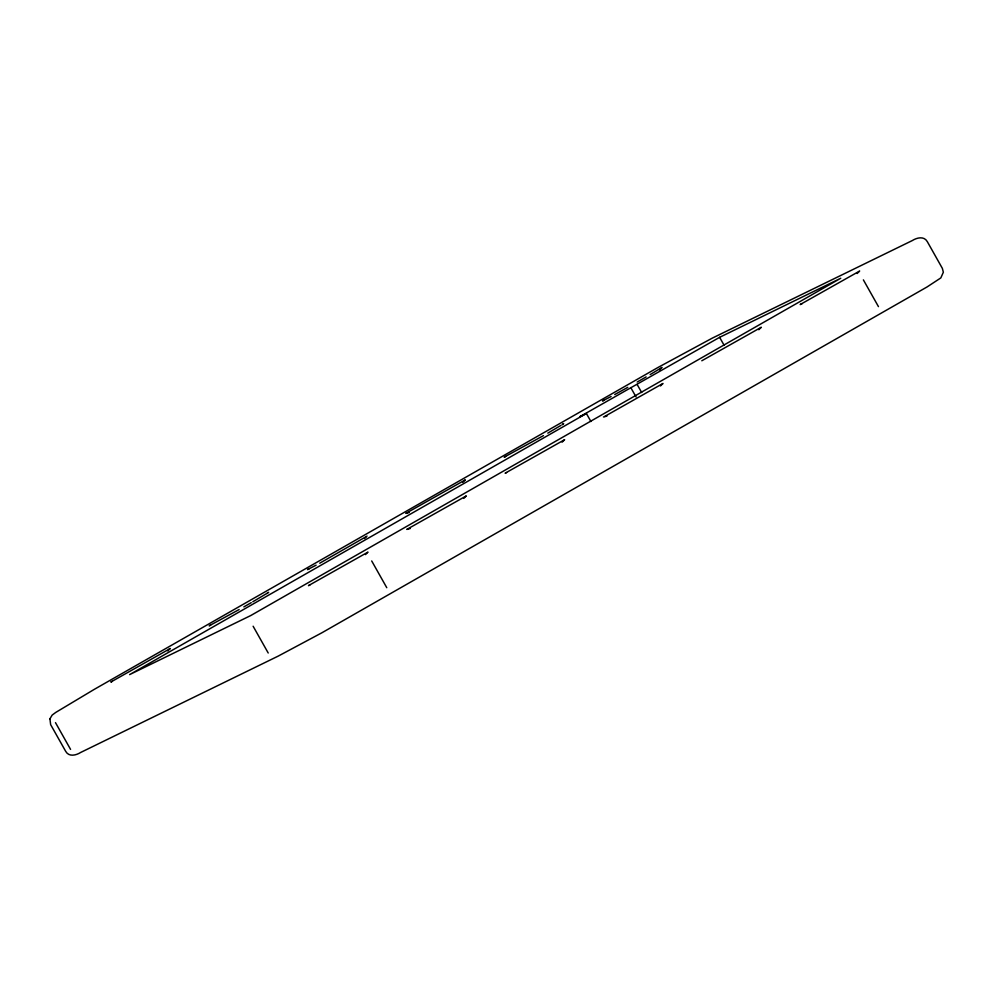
<?xml version="1.0" encoding="UTF-8"?>
<svg xmlns="http://www.w3.org/2000/svg" width="993" height="993" viewBox="0 0 993 993"><rect width="100%" height="100%" fill="white"/><g stroke="black" fill="none" stroke-linecap="round" stroke-linejoin="round"><path stroke-width="1.49" d="M167.817 650.974L169.058 649.397M364.481 538.541L367.013 536.059M365.461 554.591L367.981 552.108L308.463 585.634L309.915 585.001M462.825 482.325L465.345 479.842L405.827 513.381L409.277 512.5M463.793 498.374L466.313 495.892L406.795 529.418L410.246 528.537M562.125 442.158L564.645 439.676L505.139 473.202L506.591 472.569M659.489 369.892L662.021 367.41L650.142 374.597M660.469 385.942L662.989 383.459L604.613 416.464M758.801 329.726L761.321 327.243L701.803 360.769M857.133 273.509L859.665 271.027L800.147 304.553L801.984 303.808M168.748 649.683L170.337 648.491L110.819 682.03L112.271 681.384M267.08 593.466L268.669 592.275M562.088 424.818L563.676 423.626L562.621 424.346M267.613 592.995L252.793 601.783M365.945 536.779L319.721 563.205M560.846 425.451L547.801 433.134M251.254 602.664L243.856 606.897M646.133 376.918L637.196 382.032M586.391 413.485L129.611 674.619L250.745 615.548L840.761 278.251L719.627 337.322L580.024 416.601L586.391 413.485L590.922 421.516M543.444 435.629L504.171 457.165L505.623 456.532M239.139 609.553L209.163 625.813L210.603 625.168M627.775 387.344L614.729 394.556M611.105 396.517L602.503 400.949L603.955 400.316M316.097 565.166L307.495 569.597L308.947 568.964M603.471 416.986L606.922 416.104M863.376 279.877L878.457 306.626M719.627 337.322L724.145 345.353M637.146 384.477L641.677 392.508M630.778 387.58L636.054 396.952M371.705 560.958L386.774 587.707M253.128 626.235L268.209 652.997M55.484 722.631L70.565 749.392M49.935 718.795L50.643 724.629L65.712 751.391C68.939 757.175 76.188 755.313 80.718 752.433L278.276 656.075L321.993 632.727L927.04 286.965L940.83 277.916L943.35 272.219L942.357 268.371L927.288 241.609C924.061 235.825 916.812 237.687 912.269 240.579L712.266 338.141L658.347 367.273L94.422 689.279L55.782 712.403L52.17 715.072L49.935 718.795"/></g></svg>
